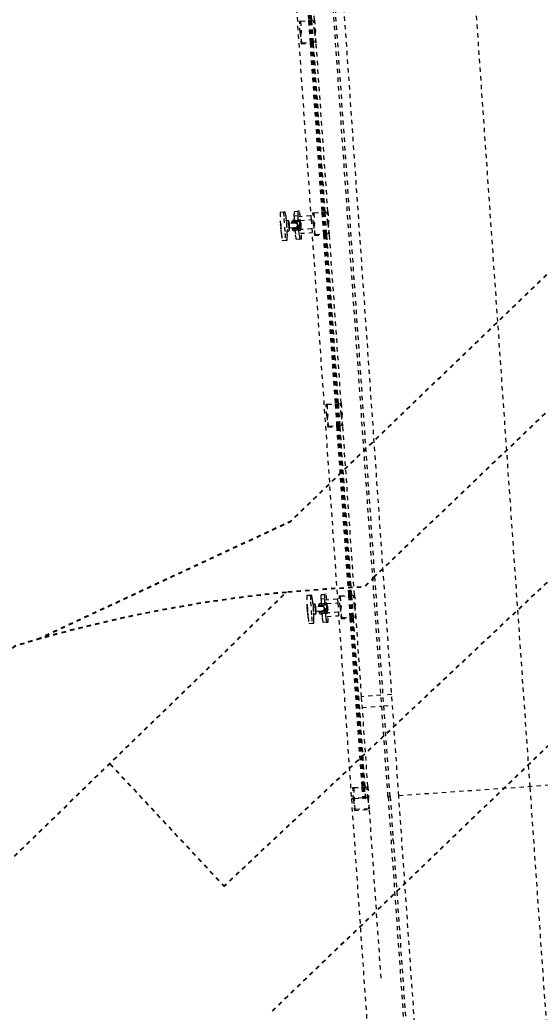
# Model space of a CAD drawing. Header units: millimetres. Extents: x 50357 to 985146, y 723188 to 1803594.
# Drawn here: x 829713.63 to 829725.69, y 818152.37 to 818175.36 of the extents above; entities that cross this region are included whole.
import ezdxf
from ezdxf.xclip import XClip

# ---------------------------------------------------------------- set-up
doc = ezdxf.new("R2010")
doc.units = ezdxf.units.MM
doc.header["$LTSCALE"] = 3
doc.header["$MEASUREMENT"] = 0
for name, pattern in [('DASHED2', [0.375, 0.25, -0.125]), ('Member Hidden', [4.5, 2.5, -2]), ('x-baseplan$0$DGN Style 2', [1.94727e-06, 0, -1.94727e-06])]:
    doc.linetypes.add(name, pattern=pattern)
for name, color, linetype in [('-Section line', 7, 'Continuous'), ('00_Xref', 7, 'Continuous'), ('UAJ-00XREF', 7, 'Continuous')]:
    doc.layers.add(name, color=color, linetype=linetype)
doc.layers.add('A-DETL-MBND', color=5, linetype='Continuous', lineweight=13)
for name, color, linetype, lineweight, true_color in [('A-FLOR', 7, 'Continuous', 5, 0x6e6e6e), ('A-FLOR-HRAL', 7, 'Continuous', 13, 0x6e6e6e), ('A-GENM', 7, 'Continuous', 13, 0x6e6e6e), ('A-MASS', 7, 'Continuous', 13, 0x6e6e6e), ('ADS280__', 7, 'Continuous', 13, 0x6e6e6e), ('ADS280_B', 7, 'Member Hidden', 13, 0x6e6e6e), ('ADS280_BSteel', 7, 'Continuous', 13, 0x6e6e6e)]:
    doc.layers.add(name, color=color, linetype=linetype, lineweight=lineweight, true_color=true_color)
doc.layers.add('x-baseplan$0$AR-ROAD_AR_BS_MI_', color=7, linetype='Continuous', true_color=0x6d6d6d)
doc.styles.add('Style-Arial', font='arial.ttf', dxfattribs={"width": 0.8, "height": 5})

# ---------------------------------------------------------------- blocks, each defined once
blk = doc.blocks.new('x-baseplan')
at = {"layer": 'x-baseplan$0$AR-ROAD_AR_BS_MI_', "linetype": 'x-baseplan$0$DGN Style 2'}
for p, q in [((834346.645, 818162.441), (834356.421, 818171.788)), ((834340.533, 818158.122), (834343.18, 818155.282))]:
    blk.add_line(p, q, dxfattribs=at)
at = {"layer": 'x-baseplan$0$AR-ROAD_AR_BS_MI_', "linetype": 'x-baseplan$0$DGN Style 2', "flags": 128}
for points in [[(834344.3, 818152.397), (834390.259, 818196.619), (834386.818, 818200.143), (834391.109, 818203.966), (834392.83, 818202.077), (834393.295, 818201.794), (834393.576, 818201.688), (834393.868, 818201.62), (834394.166, 818201.591), (834394.466, 818201.601), (834394.761, 818201.651), (834395.048, 818201.739), (834395.32, 818201.864), (834395.574, 818202.023), (834395.804, 818202.215), (834396.008, 818202.435), (834399.614, 818205.947), (834399.783, 818206.439), (834399.785, 818206.739), (834399.717, 818207.03), (834399.583, 818207.298), (834399.391, 818207.527), (834399.15, 818207.705), (834398.874, 818207.822), (834398.579, 818207.871), (834398.281, 818207.851), (834397.995, 818207.761), (834397.517, 818207.745), (834397.217, 818207.732), (834396.917, 818207.718), (834396.618, 818207.701), (834396.318, 818207.682), (834396.019, 818207.661), (834395.72, 818207.638), (834395.421, 818207.612), (834395.122, 818207.585), (834394.824, 818207.556), (834394.525, 818207.524), (834394.227, 818207.49), (834393.929, 818207.455), (834393.632, 818207.417), (834393.334, 818207.377), (834393.037, 818207.335), (834392.721, 818207.219), (834392.44, 818207.115), (834392.159, 818207.009), (834391.878, 818206.903), (834391.598, 818206.796), (834391.318, 818206.687), (834391.039, 818206.578), (834390.76, 818206.468), (834390.481, 818206.357), (834390.203, 818206.245), (834389.925, 818206.132), (834389.647, 818206.018), (834389.37, 818205.904), (834389.093, 818205.788), (834388.82, 818205.664), (834388.55, 818205.533), (834388.284, 818205.395), (834388.022, 818205.249), (834387.763, 818205.097), (834387.509, 818204.938), (834387.259, 818204.772), (834387.014, 818204.599), (834386.773, 818204.42), (834386.538, 818204.234), (834386.307, 818204.042), (834386.082, 818203.844), (834385.862, 818203.64), (834385.647, 818203.431), (834385.438, 818203.215), (834385.235, 818202.994), (834385.038, 818202.768), (834381.177, 818198.847), (834344.706, 818163.727), (834338.874, 818161.007)], [(834358.238, 818169.723), (834356.523, 818167.837), (834343.167, 818155.274)], [(834346.657, 818162.448), (834346.429, 818162.216), (834345.51, 818162.166), (834344.95, 818162.123), (834344.623, 818162.092)], [(834344.623, 818162.092), (834344.39, 818162.07), (834343.831, 818162.007), (834343.273, 818161.935), (834342.717, 818161.852), (834342.162, 818161.76), (834341.609, 818161.659), (834341.057, 818161.547), (834340.508, 818161.427), (834339.961, 818161.296), (834339.416, 818161.156), (834338.874, 818161.007), (834338.335, 818160.848), (834333.704, 818157.177), (834236.421, 818060.844)], [(834307.466, 818126.034), (834344.611, 818162.085)]]:
    blk.add_lwpolyline(points, dxfattribs=at)
blk = doc.blocks.new('Railing - End-Caps_0070CER10-01A-V10-BRIDGE DECK LEVEL')
at = {"layer": 'A-FLOR-HRAL'}
for p, q in [((-39, 0), (-37, 0)), ((-37, 0), (-7, 0)), ((11, 0), (37, 0)), ((37, 0), (40, 0)), ((-37, -2), (-39, -2)), ((-19, -2), (-37, -2)), ((37, -2), (19, -2)), ((40, -2), (37, -2))]:
    blk.add_line(p, q, dxfattribs=at)
blk = doc.blocks.new('A')
at = {"layer": 'A-DETL-MBND', "color": 8, "linetype": 'DASHED2', "ltscale": 5}
blk.add_line((834546585, 818170343), (834546588, 818170293), dxfattribs=at)
at = {"layer": 'A-FLOR', "color": 8, "linetype": 'DASHED2', "ltscale": 5}
for p, q in [((834549771, 818171542), (834547177, 818208652)), ((834551230, 818150677), (834549771, 818171542))]:
    blk.add_line(p, q, dxfattribs=at)
at = {"layer": 'A-FLOR-HRAL', "color": 8, "linetype": 'DASHED2', "ltscale": 5}
for p, q in [((834546479, 818171312), (834543885, 818208422)), ((834546529, 818171316), (834543935, 818208425)), ((834544356, 818193203), (834544630, 818189292)), ((834544375, 818193204), (834544649, 818189293)), ((834544378, 818193204), (834544651, 818189294)), ((834544385, 818193205), (834544659, 818189294)), ((834544387, 818193205), (834544660, 818189294)), ((834544388, 818193205), (834544661, 818189294)), ((834544394, 818193205), (834544667, 818189295)), ((834544395, 818193205), (834544668, 818189295)), ((834544396, 818193205), (834544669, 818189295)), ((834544397, 818193205), (834544670, 818189295)), ((834544403, 818193206), (834544677, 818189295)), ((834544404, 818193206), (834544678, 818189295)), ((834544406, 818193206), (834544679, 818189296)), ((834544413, 818193207), (834544687, 818189296)), ((834544416, 818193207), (834544689, 818189296)), ((834544708, 818189298), (834544435, 818193208)), ((834544669, 818189280), (834544704, 818188781)), ((834544670, 818189280), (834544705, 818188781)), ((834544671, 818189280), (834544706, 818188781)), ((834544678, 818189280), (834544712, 818188782)), ((834544679, 818189280), (834544713, 818188782)), ((834544680, 818189281), (834544715, 818188782)), ((834544688, 818189281), (834544723, 818188782)), ((834544690, 818189281), (834544725, 818188782)), ((834544744, 818188784), (834544709, 818189283)), ((834544631, 818189277), (834544665, 818188778)), ((834544650, 818189278), (834544684, 818188780)), ((834544652, 818189279), (834544687, 818188780)), ((834544660, 818189279), (834544695, 818188780)), ((834544661, 818189279), (834544696, 818188780)), ((834544662, 818189279), (834544697, 818188781)), ((834544668, 818189280), (834544703, 818188781)), ((834544666, 818188763), (834544940, 818184853)), ((834544686, 818188765), (834544959, 818184854)), ((834544688, 818188765), (834544961, 818184854)), ((834544696, 818188765), (834544969, 818184855)), ((834544697, 818188766), (834544970, 818184855)), ((834544698, 818188766), (834544971, 818184855)), ((834544704, 818188766), (834544978, 818184856)), ((834544705, 818188766), (834544979, 818184856)), ((834544706, 818188766), (834544980, 818184856)), ((834544707, 818188766), (834544981, 818184856)), ((834544714, 818188767), (834544987, 818184856)), ((834544715, 818188767), (834544988, 818184856)), ((834544716, 818188767), (834544989, 818184856)), ((834544724, 818188767), (834544997, 818184857)), ((834544726, 818188768), (834544999, 818184857)), ((834545018, 818184858), (834544745, 818188769)), ((834544941, 818184838), (834544976, 818184339)), ((834544960, 818184839), (834544995, 818184341)), ((834544962, 818184839), (834544997, 818184341)), ((834544970, 818184840), (834545005, 818184341)), ((834544971, 818184840), (834545006, 818184341)), ((834544972, 818184840), (834545007, 818184341)), ((834544979, 818184841), (834545014, 818184342)), ((834544980, 818184841), (834545015, 818184342)), ((834544981, 818184841), (834545016, 818184342)), ((834544982, 818184841), (834545017, 818184342)), ((834544988, 818184841), (834545023, 818184342)), ((834544989, 818184841), (834545024, 818184343)), ((834544990, 818184841), (834545025, 818184343)), ((834544998, 818184842), (834545033, 818184343)), ((834545000, 818184842), (834545035, 818184343)), ((834545054, 818184345), (834545019, 818184843)), ((834544977, 818184324), (834545250, 818180414)), ((834544996, 818184326), (834545269, 818180415)), ((834544998, 818184326), (834545272, 818180415)), ((834545006, 818184326), (834545279, 818180416)), ((834545007, 818184326), (834545281, 818180416)), ((834545008, 818184326), (834545282, 818180416)), ((834545015, 818184327), (834545288, 818180416)), ((834545016, 818184327), (834545289, 818180416)), ((834545017, 818184327), (834545290, 818180417)), ((834545018, 818184327), (834545291, 818180417)), ((834545024, 818184327), (834545297, 818180417)), ((834545025, 818184328), (834545298, 818180417)), ((834545026, 818184328), (834545300, 818180417)), ((834545034, 818184328), (834545307, 818180418)), ((834545036, 818184328), (834545310, 818180418)), ((834545329, 818180419), (834545055, 818184330)), ((834545251, 818180399), (834545286, 818179900)), ((834545270, 818180400), (834545305, 818179901)), ((834545273, 818180400), (834545307, 818179902)), ((834545280, 818180401), (834545315, 818179902)), ((834545282, 818180401), (834545317, 818179902)), ((834545283, 818180401), (834545318, 818179902)), ((834545289, 818180401), (834545324, 818179903)), ((834545290, 818180401), (834545325, 818179903)), ((834545291, 818180402), (834545326, 818179903)), ((834545292, 818180402), (834545327, 818179903)), ((834545298, 818180402), (834545333, 818179903)), ((834545299, 818180402), (834545334, 818179903)), ((834545301, 818180402), (834545336, 818179903)), ((834545308, 818180403), (834545343, 818179904)), ((834545311, 818180403), (834545346, 818179904)), ((834545365, 818179905), (834545330, 818180404)), ((834545287, 818179885), (834545560, 818175975)), ((834545306, 818179886), (834545580, 818175976)), ((834545309, 818179887), (834545582, 818175976)), ((834545316, 818179887), (834545590, 818175977)), ((834545318, 818179887), (834545591, 818175977)), ((834545319, 818179887), (834545592, 818175977)), ((834545325, 818179888), (834545598, 818175977)), ((834545326, 818179888), (834545599, 818175977)), ((834545327, 818179888), (834545600, 818175977)), ((834545328, 818179888), (834545601, 818175977)), ((834545334, 818179888), (834545608, 818175978)), ((834545335, 818179888), (834545608, 818175978)), ((834545337, 818179888), (834545610, 818175978)), ((834545344, 818179889), (834545618, 818175979)), ((834545347, 818179889), (834545620, 818175979)), ((834545639, 818175980), (834545366, 818179891)), ((834545562, 818175960), (834545596, 818175461)), ((834545581, 818175961), (834545615, 818175462)), ((834545583, 818175961), (834545618, 818175462)), ((834545591, 818175962), (834545625, 818175463)), ((834545592, 818175962), (834545627, 818175463)), ((834545593, 818175962), (834545628, 818175463)), ((834545599, 818175962), (834545634, 818175463)), ((834545600, 818175962), (834545635, 818175464)), ((834545601, 818175962), (834545636, 818175464)), ((834545602, 818175962), (834545637, 818175464)), ((834545609, 818175963), (834545643, 818175464)), ((834545610, 818175963), (834545644, 818175464)), ((834545611, 818175963), (834545646, 818175464)), ((834545619, 818175964), (834545654, 818175465)), ((834545621, 818175964), (834545656, 818175465)), ((834545675, 818175466), (834545640, 818175965)), ((834545597, 818175446), (834545871, 818171535)), ((834545616, 818175447), (834545890, 818171537)), ((834545619, 818175447), (834545892, 818171537)), ((834545627, 818175448), (834545900, 818171537)), ((834545628, 818175448), (834545901, 818171538)), ((834545629, 818175448), (834545902, 818171538)), ((834545635, 818175449), (834545909, 818171538)), ((834545636, 818175449), (834545910, 818171538)), ((834545637, 818175449), (834545911, 818171538)), ((834545638, 818175449), (834545912, 818171538)), ((834545644, 818175449), (834545918, 818171539)), ((834545645, 818175449), (834545919, 818171539)), ((834545647, 818175449), (834545920, 818171539)), ((834545655, 818175450), (834545928, 818171539)), ((834545657, 818175450), (834545930, 818171540)), ((834545949, 818171541), (834545676, 818175451)), ((834545872, 818171520), (834545889, 818171271)), ((834545891, 818171522), (834545908, 818171272)), ((834545893, 818171522), (834545911, 818171273)), ((834545901, 818171522), (834545918, 818171273)), ((834545902, 818171523), (834545920, 818171273)), ((834545903, 818171523), (834545921, 818171273)), ((834545910, 818171523), (834545927, 818171274)), ((834545911, 818171523), (834545928, 818171274)), ((834545912, 818171523), (834545929, 818171274)), ((834545913, 818171523), (834545930, 818171274)), ((834545919, 818171524), (834545936, 818171274)), ((834545920, 818171524), (834545937, 818171274)), ((834545921, 818171524), (834545939, 818171275)), ((834545929, 818171524), (834545946, 818171275)), ((834545931, 818171525), (834545949, 818171275)), ((834545968, 818171277), (834545950, 818171526)), ((834545910, 818171273), (834545892, 818171271)), ((834545918, 818171273), (834545911, 818171273)), ((834545921, 818171273), (834545920, 818171273)), ((834545927, 818171274), (834545921, 818171273)), ((834545928, 818171274), (834545927, 818171274)), ((834545929, 818171274), (834545928, 818171274)), ((834545930, 818171274), (834545929, 818171274)), ((834545936, 818171274), (834545930, 818171274)), ((834545937, 818171274), (834545936, 818171274)), ((834545946, 818171275), (834545939, 818171275)), ((834545965, 818171276), (834545947, 818171275)), ((834546479, 818171312), (834546529, 818171316)), ((834546529, 818171316), (834546479, 818171312)), ((834546480, 818171305), (834548556, 818141610)), ((834546530, 818171309), (834548602, 818141663))]:
    blk.add_line(p, q, dxfattribs=at)
at = {"layer": 'A-FLOR-HRAL', "color": 8, "linetype": 'DASHED2', "ltscale": 5, "flags": 128}
for points in [[(834545892, 818171271), (834545891, 818171271), (834545890, 818171271), (834545890, 818171271), (834545890, 818171271), (834545889, 818171271), (834545889, 818171271)], [(834545911, 818171273), (834545910, 818171273), (834545910, 818171272), (834545909, 818171272), (834545909, 818171272), (834545908, 818171272), (834545908, 818171272)], [(834545920, 818171273), (834545920, 818171273), (834545920, 818171273), (834545919, 818171273), (834545919, 818171273), (834545919, 818171273), (834545919, 818171273), (834545918, 818171273)], [(834545949, 818171275), (834545949, 818171275), (834545948, 818171275), (834545948, 818171275), (834545948, 818171275), (834545947, 818171275), (834545946, 818171275)], [(834545968, 818171277), (834545968, 818171277), (834545968, 818171277), (834545967, 818171277), (834545967, 818171276), (834545966, 818171276), (834545965, 818171276)]]:
    blk.add_lwpolyline(points, dxfattribs=at)
at = {"layer": 'A-GENM', "color": 8, "linetype": 'DASHED2', "ltscale": 5}
for p, q in [((834544057, 818184851), (834543977, 818184846)), ((834544007, 818184347), (834543982, 818184696)), ((834544092, 818184854), (834544057, 818184851)), ((834544062, 818184701), (834544086, 818184352)), ((834544111, 818184749), (834544092, 818184854)), ((834544302, 818184761), (834544306, 818184869)), ((834544382, 818184767), (834544302, 818184761)), ((834544306, 818184869), (834544386, 818184874)), ((834544386, 818184874), (834544382, 818184767)), ((834544424, 818184877), (834544386, 818184874)), ((834543989, 818184576), (834543986, 818184570)), ((834543993, 818184472), (834543997, 818184466)), ((834544125, 818184575), (834544120, 818184575)), ((834544166, 818184651), (834544123, 818184648)), ((834544127, 818184485), (834544131, 818184486)), ((834544181, 818184628), (834544167, 818184650)), ((834544176, 818184589), (834544171, 818184589)), ((834544181, 818184583), (834544177, 818184589)), ((834544179, 818184479), (834544184, 818184479)), ((834544184, 818184479), (834544187, 818184486)), ((834544250, 818184633), (834544261, 818184657)), ((834544304, 818184661), (834544261, 818184658)), ((834544261, 818184657), (834544304, 818184660)), ((834544300, 818184650), (834544304, 818184660)), ((834544332, 818184605), (834544328, 818184605)), ((834544336, 818184485), (834544340, 818184485)), ((834544394, 818184666), (834544389, 818184657)), ((834544437, 818184670), (834544394, 818184667)), ((834544394, 818184666), (834544436, 818184669)), ((834544436, 818184669), (834544426, 818184645)), ((834544439, 818184459), (834544453, 818184436)), ((834544447, 818184608), (834544442, 818184608)), ((834544450, 818184587), (834544445, 818184660)), ((834544451, 818184602), (834544447, 818184608)), ((834544451, 818184577), (834544450, 818184584)), ((834544450, 818184498), (834544455, 818184498)), ((834544454, 818184525), (834544453, 818184536)), ((834544455, 818184517), (834544454, 818184523)), ((834544460, 818184446), (834544455, 818184513)), ((834544455, 818184498), (834544458, 818184505)), ((834544138, 818184205), (834544142, 818184313)), ((834544140, 818184413), (834544183, 818184416)), ((834544183, 818184417), (834544194, 818184442)), ((834544277, 818184424), (834544263, 818184446)), ((834544277, 818184424), (834544320, 818184427)), ((834544278, 818184423), (834544321, 818184426)), ((834544320, 818184427), (834544315, 818184436)), ((834544352, 818184220), (834544333, 818184325)), ((834544431, 818184226), (834544352, 818184220)), ((834544404, 818184442), (834544410, 818184433)), ((834544410, 818184433), (834544453, 818184436)), ((834544410, 818184432), (834544453, 818184435)), ((834544413, 818184330), (834544431, 818184226)), ((834544431, 818184226), (834544470, 818184229)), ((834544022, 818184197), (834544102, 818184203)), ((834544102, 818184203), (834544138, 818184205)), ((834544679, 818175973), (834544599, 818175968)), ((834544711, 818175975), (834544679, 818175973)), ((834544729, 818175871), (834544711, 818175975)), ((834544927, 818175883), (834544930, 818175991)), ((834544930, 818175991), (834545010, 818175996)), ((834545010, 818175996), (834545007, 818175889)), ((834545044, 818175999), (834545010, 818175996)), ((834544629, 818175468), (834544605, 818175818)), ((834544684, 818175823), (834544709, 818175474)), ((834544784, 818175773), (834544741, 818175770)), ((834544797, 818175749), (834544784, 818175772)), ((834544876, 818175755), (834544886, 818175779)), ((834544929, 818175783), (834544886, 818175780)), ((834544886, 818175779), (834544928, 818175782)), ((834544925, 818175772), (834544928, 818175782)), ((834545007, 818175889), (834544927, 818175883)), ((834544959, 818175727), (834544955, 818175727)), ((834545018, 818175788), (834545014, 818175779)), ((834545018, 818175788), (834545061, 818175791)), ((834545062, 818175792), (834545019, 818175789)), ((834545061, 818175791), (834545052, 818175767)), ((834545065, 818175773), (834545064, 818175782)), ((834545072, 818175730), (834545067, 818175730)), ((834545068, 818175726), (834545068, 818175734)), ((834545076, 818175724), (834545072, 818175730)), ((834544607, 818175697), (834544604, 818175691)), ((834544610, 818175594), (834544614, 818175588)), ((834544614, 818175588), (834544617, 818175588)), ((834544742, 818175697), (834544738, 818175697)), ((834544744, 818175607), (834544749, 818175607)), ((834544757, 818175534), (834544800, 818175537)), ((834544794, 818175710), (834544789, 818175710)), ((834544798, 818175705), (834544794, 818175710)), ((834544797, 818175600), (834544802, 818175601)), ((834544801, 818175539), (834544810, 818175563)), ((834544802, 818175601), (834544805, 818175607)), ((834544902, 818175546), (834544889, 818175568)), ((834544902, 818175546), (834544945, 818175549)), ((834544902, 818175545), (834544945, 818175548)), ((834544940, 818175558), (834544960, 818175560)), ((834544945, 818175549), (834544940, 818175558)), ((834544963, 818175607), (834544967, 818175607)), ((834545029, 818175564), (834545035, 818175555)), ((834545035, 818175555), (834545077, 818175558)), ((834545035, 818175554), (834545078, 818175557)), ((834545065, 818175581), (834545077, 818175558)), ((834545074, 818175620), (834545079, 818175620)), ((834545076, 818175616), (834545075, 818175623)), ((834545079, 818175568), (834545079, 818175576)), ((834545080, 818175620), (834545083, 818175627)), ((834544644, 818175319), (834544724, 818175325)), ((834544724, 818175325), (834544756, 818175327)), ((834544756, 818175327), (834544759, 818175435)), ((834544975, 818175342), (834544958, 818175447)), ((834545055, 818175348), (834544975, 818175342)), ((834545037, 818175452), (834545055, 818175348)), ((834545055, 818175348), (834545090, 818175350))]:
    blk.add_line(p, q, dxfattribs=at)
at = {"layer": 'A-GENM', "color": 8, "linetype": 'DASHED2', "ltscale": 5, "flags": 128}
for points in [[(834544389, 818184657), (834544368, 818184655), (834544344, 818184653), (834544321, 818184651), (834544300, 818184650)], [(834544315, 818184436), (834544336, 818184438), (834544359, 818184440), (834544382, 818184441), (834544404, 818184442)], [(834545014, 818175779), (834544993, 818175776), (834544970, 818175775), (834544947, 818175773), (834544925, 818175772)], [(834544961, 818175560), (834544984, 818175562), (834545008, 818175563), (834545029, 818175564)]]:
    blk.add_lwpolyline(points, dxfattribs=at)
at = {"layer": 'A-GENM', "color": 8, "linetype": 'DASHED2', "ltscale": 5}
for centre, major_axis, ratio, start_param, end_param in [((834543988, 818184696), (-10, 150), 0.034951, 0, 1.570796), ((834544067, 818184702), (-10, 150), 0.034951, 0, 1.570796), ((834544124, 818184530), (-16, 230), 0.034951, 5.237096, 5.968692), ((834544320, 818184544), (-16, 230), 0.034951, 0.336403, 1.084883), ((834544400, 818184550), (-16, 230), 0.034951, 0.336403, 1.083893), ((834544435, 818184727), (-10, 150), 0.034951, 4.830399, 6.283185), ((834543990, 818184521), (-3.4, 48.8), 0.034951, 5.047689, 7.853982), ((834543990, 818184521), (-3.4, 48.8), 0.034951, 1.570796, 4.216634), ((834543993, 818184521), (-3.8, 54.9), 0.034951, 5.609987, 7.853982), ((834543993, 818184521), (-3.8, 54.9), 0.034951, 1.570796, 3.814791), ((834544132, 818184531), (-8, 118), 0.034951, 0, 3.278355), ((834544127, 818184530), (-3.2, 45.6), 0.034951, 0, 0.261799), ((834544127, 818184530), (-3.2, 45.6), 0.034951, 0.303296, 0.523599), ((834544127, 818184530), (-3.2, 45.6), 0.034951, 0.546987, 0.785398), ((834544127, 818184530), (-3.2, 45.6), 0.034951, 0.800051, 1.047198), ((834544127, 818184530), (-3.2, 45.6), 0.034951, 1.056095, 1.308997), ((834544127, 818184530), (-3.2, 45.6), 0.034951, 1.313289, 1.570796), ((834544127, 818184530), (-3.2, 45.6), 0.034951, 1.570796, 1.828304), ((834544127, 818184530), (-3.2, 45.6), 0.034951, 1.832596, 2.085498), ((834544127, 818184530), (-3.2, 45.6), 0.034951, 2.094395, 2.341541), ((834544127, 818184530), (-3.2, 45.6), 0.034951, 2.356194, 2.594606), ((834544127, 818184530), (-3.2, 45.6), 0.034951, 2.617994, 2.859768), ((834544127, 818184530), (-3.2, 45.6), 0.034951, 2.879793, 3.141593), ((834544174, 818184534), (-8, 118), 0.034951, 6.146423, 9.56154), ((834544107, 818184529), (-5.9, 84.8), 0.999389, 5.319936, 5.381237), ((834544175, 818184534), (-3.8, 54.9), 0.034951, 5.609987, 7.853982), ((834544174, 818184534), (-3.2, 45.6), 0.034951, 6.021386, 7.816197), ((834544175, 818184534), (-3.8, 54.9), 0.034951, 1.570796, 3.814791), ((834544174, 818184534), (-3.2, 45.6), 0.034951, 1.570796, 3.403392), ((834544180, 818184534), (-3.8, 54.9), 0.034951, 5.365764, 7.853982), ((834544107, 818184529), (-5.9, 84.8), 0.999389, 4.043556, 4.104856), ((834544180, 818184534), (-3.8, 54.9), 0.034951, 1.570796, 3.890964), ((834544184, 818184534), (-3.4, 48.8), 0.034951, 4.712389, 7.853982), ((834544180, 818184534), (-3.8, 54.9), 0.034951, 5.161188, 5.314383), ((834544184, 818184534), (-3.4, 48.8), 0.034951, 1.570796, 4.712389), ((834544180, 818184534), (-3.8, 54.9), 0.034951, 4.148492, 4.444839), ((834544180, 818184534), (-3.8, 54.9), 0.034951, 3.958398, 4.110395), ((834544270, 818184540), (-8, 118), 0.034951, 6.176011, 6.419948), ((834544338, 818184545), (-5.9, 84.8), 0.999389, 0.359433, 0.938517), ((834544338, 818184545), (-5.9, 84.8), 0.999389, 2.196137, 2.782159), ((834544336, 818184545), (-4.4, 63.2), 0.999389, 0, 0.649704), ((834544332, 818184545), (-4.2, 59.9), 0.999389, 0, 0.509055), ((834544336, 818184545), (-4.4, 63.2), 0.999389, 2.485102, 3.141593), ((834544313, 818184543), (-8, 118), 0.034951, 6.176011, 6.419948), ((834544332, 818184545), (-4.2, 59.9), 0.999389, 2.577024, 3.141593), ((834544332, 818184545), (-4.2, 59.9), 0.999389, 4.494209, 6.283185), ((834544336, 818184545), (-4.4, 63.2), 0.999389, 3.141593, 6.283185), ((834544336, 818184545), (-4.2, 59.9), 0.999389, 3.141593, 6.283185), ((834544332, 818184545), (-4.2, 59.9), 0.999389, 3.141593, 4.48799), ((834544338, 818184545), (-5.9, 84.8), 0.999389, 3.501026, 5.923752), ((834544329, 818184545), (-3.5, 49.9), 0.999389, 4.039191, 4.092519), ((834544329, 818184545), (-3.5, 49.9), 0.999389, 4.467084, 4.48799), ((834544402, 818184550), (-8, 118), 0.034951, 6.176011, 6.419948), ((834544445, 818184553), (-8, 118), 0.034951, 5.088253, 6.419948), ((834544445, 818184553), (-3.2, 45.6), 0.034951, 6.021386, 7.853982), ((834544446, 818184553), (-3.8, 54.9), 0.034951, 5.609987, 7.853982), ((834544446, 818184553), (-3.8, 54.9), 0.034951, 1.570796, 3.814791), ((834544445, 818184553), (-3.2, 45.6), 0.034951, 1.570796, 3.403392), ((834544451, 818184553), (-3.8, 54.9), 0.034951, 5.365764, 7.853982), ((834544451, 818184553), (-3.8, 54.9), 0.034951, 1.570796, 3.890964), ((834544451, 818184553), (-3.8, 54.9), 0.034951, 5.161188, 5.314383), ((834544445, 818184553), (-8, 118), 0.034951, 4.578471, 4.61024), ((834544455, 818184553), (-3.4, 48.8), 0.034951, 4.712389, 7.853982), ((834544445, 818184553), (-8, 118), 0.034951, 3.00483, 4.336525), ((834544455, 818184553), (-3.4, 48.8), 0.034951, 1.570796, 4.712389), ((834544451, 818184553), (-3.8, 54.9), 0.034951, 4.148492, 4.444839), ((834544451, 818184553), (-3.8, 54.9), 0.034951, 3.958398, 4.110395), ((834544012, 818184347), (-10, 150), 0.034951, 1.570796, 3.141593), ((834544092, 818184353), (-10, 150), 0.034951, 1.570796, 3.141593), ((834544124, 818184530), (-16, 230), 0.034951, 3.477995, 4.188132), ((834544270, 818184540), (-8, 118), 0.034951, 3.00483, 3.248767), ((834544313, 818184543), (-8, 118), 0.034951, 3.00483, 3.248767), ((834544320, 818184544), (-16, 230), 0.034951, 2.057157, 2.827099), ((834544400, 818184550), (-16, 230), 0.034951, 2.058159, 2.827099), ((834544402, 818184550), (-8, 118), 0.034951, 3.00483, 3.248767), ((834544459, 818184378), (-10, 150), 0.034951, 3.141593, 4.579469), ((834544609, 818175818), (-10, 150), 0.031758, 0, 1.570796), ((834544689, 818175823), (-10, 150), 0.031758, 0, 1.570796), ((834545055, 818175849), (-10, 150), 0.031758, 4.830399, 6.283185), ((834544616, 818175643), (-8, 118), 0.031758, 0, 3.278355), ((834544742, 818175652), (-16, 230), 0.031758, 5.222504, 5.968692), ((834544749, 818175652), (-8, 118), 0.031758, 0, 3.278355), ((834544792, 818175655), (-8, 118), 0.031758, 6.146423, 9.56154), ((834544894, 818175662), (-8, 118), 0.031758, 6.176011, 6.419948), ((834544964, 818175667), (-5.9, 84.8), 0.999496, 0.359433, 0.938517), ((834544963, 818175667), (-4.4, 63.2), 0.999496, 0, 0.649704), ((834544959, 818175667), (-4.2, 59.9), 0.999496, 0, 0.558194), ((834544945, 818175666), (-16, 230), 0.031758, 0.336403, 1.084871), ((834544937, 818175665), (-8, 118), 0.031758, 5.984711, 6.419948), ((834544959, 818175667), (-4.2, 59.9), 0.999496, 3.141593, 6.283185), ((834544963, 818175667), (-4.4, 63.2), 0.999496, 3.141593, 6.283185), ((834544963, 818175667), (-4.2, 59.9), 0.999496, 3.141593, 6.283185), ((834544964, 818175667), (-5.9, 84.8), 0.999496, 3.501026, 5.923752), ((834545024, 818175671), (-16, 230), 0.031758, 0.336403, 1.083905), ((834545027, 818175672), (-8, 118), 0.031758, 6.176011, 6.419948), ((834545070, 818175675), (-8, 118), 0.031758, 5.088253, 6.419948), ((834545071, 818175675), (-3.8, 54.9), 0.031758, 5.609987, 7.853982), ((834545070, 818175675), (-3.2, 45.6), 0.031758, 6.021386, 7.853982), ((834545076, 818175675), (-3.8, 54.9), 0.031758, 5.3912, 7.853982), ((834545079, 818175675), (-3.4, 48.8), 0.031758, 4.712389, 7.853982), ((834544607, 818175642), (-3.4, 48.8), 0.031758, 5.068635, 7.853982), ((834544607, 818175642), (-3.4, 48.8), 0.031758, 1.570796, 4.236907), ((834544611, 818175643), (-3.8, 54.9), 0.031758, 5.609987, 7.853982), ((834544611, 818175643), (-3.8, 54.9), 0.031758, 1.570796, 3.814791), ((834544744, 818175652), (-3.2, 45.6), 0.031758, 0, 0.261799), ((834544744, 818175652), (-3.2, 45.6), 0.031758, 0.303296, 0.523599), ((834544744, 818175652), (-3.2, 45.6), 0.031758, 0.546987, 0.785398), ((834544744, 818175652), (-3.2, 45.6), 0.031758, 0.800051, 1.047198), ((834544744, 818175652), (-3.2, 45.6), 0.031758, 1.056095, 1.308997), ((834544744, 818175652), (-3.2, 45.6), 0.031758, 1.313289, 1.570796), ((834544744, 818175652), (-3.2, 45.6), 0.031758, 1.570796, 1.828304), ((834544744, 818175652), (-3.2, 45.6), 0.031758, 1.832596, 2.085498), ((834544744, 818175652), (-3.2, 45.6), 0.031758, 2.094395, 2.341541), ((834544744, 818175652), (-3.2, 45.6), 0.031758, 2.356194, 2.594606), ((834544744, 818175652), (-3.2, 45.6), 0.031758, 2.617994, 2.859761), ((834544744, 818175652), (-3.2, 45.6), 0.031758, 2.879793, 3.141593), ((834544742, 818175652), (-16, 230), 0.031758, 3.477995, 4.202651), ((834544793, 818175655), (-3.8, 54.9), 0.031758, 5.609987, 7.853982), ((834544722, 818175650), (-5.9, 84.8), 0.999496, 5.279988, 5.334941), ((834544792, 818175655), (-3.2, 45.6), 0.031758, 6.021386, 7.853982), ((834544792, 818175655), (-3.2, 45.6), 0.031758, 1.570796, 3.403392), ((834544793, 818175655), (-3.8, 54.9), 0.031758, 1.570796, 3.814791), ((834544798, 818175656), (-3.8, 54.9), 0.031758, 5.3912, 7.853982), ((834544722, 818175650), (-5.9, 84.8), 0.999496, 4.089851, 4.144803), ((834544798, 818175656), (-3.8, 54.9), 0.031758, 1.570796, 3.883998), ((834544801, 818175656), (-3.4, 48.8), 0.031758, 4.712389, 7.853982), ((834544798, 818175656), (-3.8, 54.9), 0.031758, 5.161188, 5.320797), ((834544801, 818175656), (-3.4, 48.8), 0.031758, 1.570796, 4.712389), ((834544798, 818175656), (-3.8, 54.9), 0.031758, 4.157626, 4.421152), ((834544798, 818175656), (-3.8, 54.9), 0.031758, 3.964896, 4.103981), ((834544964, 818175667), (-5.9, 84.8), 0.999496, 2.196454, 2.782159), ((834544894, 818175662), (-8, 118), 0.031758, 3.00483, 3.248767), ((834544963, 818175667), (-4.4, 63.2), 0.999496, 2.485356, 3.141593), ((834544959, 818175667), (-4.2, 59.9), 0.999496, 2.577329, 3.141593), ((834544937, 818175665), (-8, 118), 0.031758, 3.00483, 3.442576), ((834544945, 818175666), (-16, 230), 0.031758, 2.057168, 2.827099), ((834544956, 818175667), (-3.5, 49.9), 0.999496, 4.884202, 4.936788), ((834545024, 818175671), (-16, 230), 0.031758, 2.058146, 2.827099), ((834545027, 818175672), (-8, 118), 0.031758, 3.00483, 3.248767), ((834545070, 818175675), (-3.2, 45.6), 0.031758, 1.570796, 3.403392), ((834545071, 818175675), (-3.8, 54.9), 0.031758, 1.570796, 3.814791), ((834545076, 818175675), (-3.8, 54.9), 0.031758, 1.570796, 3.883998), ((834545076, 818175675), (-3.8, 54.9), 0.031758, 5.161188, 5.320797), ((834545070, 818175675), (-8, 118), 0.031758, 3.00483, 4.336525), ((834545079, 818175675), (-3.4, 48.8), 0.031758, 1.570796, 4.712389), ((834545076, 818175675), (-3.8, 54.9), 0.031758, 4.157626, 4.421152), ((834545076, 818175675), (-3.8, 54.9), 0.031758, 3.964896, 4.103981), ((834544634, 818175469), (-10, 150), 0.031758, 1.570796, 3.141593), ((834544713, 818175474), (-10, 150), 0.031758, 1.570796, 3.141593), ((834545079, 818175500), (-10, 150), 0.031758, 3.141593, 4.594379)]:
    blk.add_ellipse(centre, major_axis=major_axis, ratio=ratio, start_param=start_param, end_param=end_param, dxfattribs=at)
for points, knots in [([(834544194, 818184442), (834544194, 818184444), (834544194, 818184450), (834544194, 818184459), (834544195, 818184466), (834544195, 818184473), (834544195, 818184477), (834544195, 818184481), (834544195, 818184484), (834544195, 818184486), (834544195, 818184488), (834544195, 818184489), (834544195, 818184491), (834544195, 818184493), (834544195, 818184496), (834544195, 818184498), (834544195, 818184501), (834544195, 818184502), (834544195, 818184503), (834544195, 818184504), (834544195, 818184505), (834544195, 818184507), (834544195, 818184509), (834544195, 818184512), (834544195, 818184515), (834544195, 818184518), (834544195, 818184520), (834544195, 818184522), (834544194, 818184523), (834544194, 818184525), (834544194, 818184528), (834544194, 818184532), (834544194, 818184535), (834544193, 818184539), (834544193, 818184542), (834544193, 818184545), (834544193, 818184547), (834544193, 818184549), (834544193, 818184550), (834544192, 818184552), (834544192, 818184555), (834544192, 818184558), (834544191, 818184561), (834544191, 818184563), (834544191, 818184565), (834544191, 818184566), (834544191, 818184567), (834544190, 818184568), (834544190, 818184569), (834544190, 818184572), (834544190, 818184574), (834544189, 818184577), (834544189, 818184579), (834544189, 818184581), (834544189, 818184582), (834544188, 818184584), (834544188, 818184586), (834544187, 818184589), (834544187, 818184593), (834544186, 818184597), (834544185, 818184603), (834544184, 818184611), (834544182, 818184620), (834544181, 818184625), (834544181, 818184628)], [0, 0, 0, 0, 0.066667, 0.133333, 0.2, 0.233333, 0.266667, 0.283333, 0.3, 0.316667, 0.325, 0.333333, 0.341667, 0.35, 0.366667, 0.383333, 0.391667, 0.395833, 0.4, 0.404167, 0.408333, 0.416667, 0.425, 0.433333, 0.45, 0.458333, 0.4625, 0.466667, 0.470833, 0.475, 0.483333, 0.491667, 0.5, 0.508333, 0.516667, 0.525, 0.529167, 0.533333, 0.5375, 0.541667, 0.55, 0.566667, 0.575, 0.583333, 0.591667, 0.595833, 0.6, 0.604167, 0.608333, 0.616667, 0.633333, 0.65, 0.658333, 0.666667, 0.675, 0.683333, 0.7, 0.716667, 0.733333, 0.766667, 0.8, 0.866667, 0.933333, 1, 1, 1, 1]), ([(834544249, 818184589), (834544249, 818184590), (834544249, 818184591), (834544249, 818184593), (834544249, 818184597), (834544249, 818184601), (834544249, 818184608), (834544250, 818184616), (834544250, 818184624), (834544250, 818184630), (834544250, 818184633)], [0.6920213, 0.6920213, 0.6920213, 0.6920213, 0.7, 0.7166667, 0.7333333, 0.7666667, 0.8, 0.8666667, 0.9333333, 1, 1, 1, 1]), ([(834544250, 818184633), (834544253, 818184632), (834544259, 818184630), (834544267, 818184629), (834544273, 818184627), (834544278, 818184626), (834544283, 818184625), (834544287, 818184625), (834544289, 818184624)], [0, 0, 0, 0, 0.2, 0.4, 0.5, 0.6, 0.7, 0.7957564, 0.7957564, 0.7957564, 0.7957564]), ([(834544263, 818184446), (834544263, 818184449), (834544262, 818184455), (834544260, 818184463), (834544259, 818184471), (834544258, 818184477), (834544257, 818184482), (834544257, 818184485), (834544256, 818184487), (834544256, 818184489), (834544256, 818184489)], [0, 0, 0, 0, 0.0666667, 0.1333333, 0.2, 0.2333333, 0.2666667, 0.2833333, 0.3, 0.307938, 0.307938, 0.307938, 0.307938]), ([(834544313, 818184464), (834544311, 818184463), (834544306, 818184462), (834544300, 818184460), (834544295, 818184458), (834544290, 818184457), (834544285, 818184455), (834544279, 818184453), (834544272, 818184450), (834544266, 818184448), (834544263, 818184446)], [0, 0, 0, 0, 0.1, 0.2, 0.3, 0.4, 0.5, 0.6, 0.8, 1, 1, 1, 1]), ([(834544302, 818184622), (834544305, 818184622), (834544309, 818184623), (834544314, 818184623), (834544317, 818184623), (834544321, 818184623), (834544326, 818184623), (834544330, 818184624), (834544332, 818184624)], [0, 0, 0, 0, 0.333333, 0.416667, 0.5, 0.666667, 0.833333, 1, 1, 1, 1]), ([(834544343, 818184467), (834544341, 818184466), (834544337, 818184466), (834544332, 818184466), (834544328, 818184465), (834544325, 818184465), (834544320, 818184465), (834544316, 818184464), (834544313, 818184464)], [0, 0, 0, 0, 0.166667, 0.333333, 0.5, 0.583333, 0.666667, 1, 1, 1, 1]), ([(834544332, 818184624), (834544334, 818184624), (834544337, 818184624), (834544342, 818184625), (834544347, 818184625), (834544350, 818184625), (834544355, 818184626), (834544359, 818184626), (834544362, 818184627)], [0, 0, 0, 0, 0.166667, 0.333333, 0.5, 0.583333, 0.666667, 1, 1, 1, 1]), ([(834544373, 818184468), (834544370, 818184468), (834544366, 818184468), (834544361, 818184468), (834544358, 818184467), (834544353, 818184467), (834544348, 818184467), (834544345, 818184467), (834544343, 818184467)], [0, 0, 0, 0, 0.333333, 0.416667, 0.5, 0.666667, 0.833333, 1, 1, 1, 1]), ([(834544362, 818184627), (834544365, 818184627), (834544370, 818184629), (834544378, 818184630), (834544384, 818184632), (834544391, 818184634), (834544397, 818184636), (834544405, 818184638), (834544415, 818184641), (834544422, 818184644), (834544426, 818184645)], [0, 0, 0, 0, 0.1, 0.2, 0.3, 0.4, 0.5, 0.6, 0.8, 1, 1, 1, 1]), ([(834544439, 818184459), (834544435, 818184459), (834544427, 818184461), (834544417, 818184462), (834544409, 818184464), (834544403, 818184465), (834544396, 818184465), (834544389, 818184466), (834544381, 818184467), (834544376, 818184468), (834544373, 818184468)], [0, 0, 0, 0, 0.2, 0.4, 0.5, 0.6, 0.7, 0.8, 0.9, 1, 1, 1, 1]), ([(834544426, 818184645), (834544426, 818184642), (834544426, 818184637), (834544425, 818184628), (834544425, 818184620), (834544425, 818184614), (834544425, 818184609), (834544425, 818184606), (834544424, 818184603), (834544424, 818184601), (834544424, 818184599), (834544424, 818184597), (834544424, 818184596), (834544424, 818184593), (834544424, 818184591), (834544424, 818184588), (834544424, 818184586), (834544424, 818184585), (834544424, 818184584), (834544425, 818184583), (834544425, 818184581), (834544425, 818184579), (834544425, 818184577), (834544425, 818184574), (834544425, 818184571), (834544425, 818184568), (834544425, 818184566), (834544425, 818184565), (834544425, 818184563), (834544425, 818184561), (834544425, 818184558), (834544426, 818184555), (834544426, 818184551), (834544426, 818184548), (834544426, 818184544), (834544427, 818184541), (834544427, 818184539), (834544427, 818184538), (834544427, 818184536), (834544427, 818184535), (834544428, 818184532), (834544428, 818184528), (834544428, 818184525), (834544428, 818184523), (834544429, 818184522), (834544429, 818184520), (834544429, 818184519), (834544429, 818184518), (834544429, 818184517), (834544430, 818184515), (834544430, 818184512), (834544430, 818184509), (834544431, 818184507), (834544431, 818184506), (834544431, 818184504), (834544431, 818184502), (834544432, 818184500), (834544432, 818184497), (834544433, 818184494), (834544433, 818184490), (834544434, 818184483), (834544436, 818184475), (834544437, 818184467), (834544438, 818184461), (834544439, 818184459)], [0, 0, 0, 0, 0.066667, 0.133333, 0.2, 0.233333, 0.266667, 0.283333, 0.3, 0.316667, 0.325, 0.333333, 0.341667, 0.35, 0.366667, 0.383333, 0.391667, 0.395833, 0.4, 0.404167, 0.408333, 0.416667, 0.425, 0.433333, 0.45, 0.458333, 0.4625, 0.466667, 0.470833, 0.475, 0.483333, 0.491667, 0.5, 0.508333, 0.516667, 0.525, 0.529167, 0.533333, 0.5375, 0.541667, 0.55, 0.566667, 0.575, 0.583333, 0.591667, 0.595833, 0.6, 0.604167, 0.608333, 0.616667, 0.633333, 0.65, 0.658333, 0.666667, 0.675, 0.683333, 0.7, 0.716667, 0.733333, 0.766667, 0.8, 0.866667, 0.933333, 1, 1, 1, 1]), ([(834544811, 818175589), (834544811, 818175591), (834544811, 818175594), (834544811, 818175599), (834544811, 818175602), (834544811, 818175605), (834544811, 818175607), (834544811, 818175609), (834544811, 818175611), (834544811, 818175612), (834544811, 818175614), (834544811, 818175617), (834544811, 818175620), (834544811, 818175622), (834544811, 818175623), (834544811, 818175624), (834544811, 818175625), (834544811, 818175627), (834544811, 818175628), (834544811, 818175631), (834544811, 818175634), (834544811, 818175637), (834544810, 818175640), (834544810, 818175642), (834544810, 818175643), (834544810, 818175644), (834544810, 818175647), (834544810, 818175649), (834544810, 818175653), (834544809, 818175656), (834544809, 818175660), (834544809, 818175664), (834544809, 818175666), (834544808, 818175668), (834544808, 818175670), (834544808, 818175671), (834544808, 818175673), (834544808, 818175676), (834544807, 818175679), (834544807, 818175682), (834544807, 818175684), (834544807, 818175686), (834544806, 818175688), (834544806, 818175689), (834544806, 818175689), (834544806, 818175691), (834544806, 818175693), (834544805, 818175696), (834544805, 818175698), (834544805, 818175700), (834544805, 818175702), (834544804, 818175703), (834544804, 818175705), (834544804, 818175708), (834544803, 818175710), (834544803, 818175714), (834544802, 818175718), (834544801, 818175725), (834544800, 818175732), (834544798, 818175741), (834544797, 818175746), (834544797, 818175749)], [0.20105, 0.20105, 0.20105, 0.20105, 0.2333333, 0.2666667, 0.2833333, 0.3, 0.3166667, 0.325, 0.3333333, 0.3416667, 0.35, 0.3666667, 0.3833333, 0.3916667, 0.3958333, 0.4, 0.4041667, 0.4083333, 0.4166667, 0.425, 0.4333333, 0.45, 0.4583333, 0.4625, 0.4666667, 0.4708333, 0.475, 0.4833333, 0.4916667, 0.5, 0.5083333, 0.5166667, 0.525, 0.5291667, 0.5333333, 0.5375, 0.5416667, 0.55, 0.5666667, 0.575, 0.5833333, 0.5916667, 0.5958333, 0.6, 0.6041667, 0.6083333, 0.6166667, 0.6333333, 0.65, 0.6583333, 0.6666667, 0.675, 0.6833333, 0.7, 0.7166667, 0.7333333, 0.7666667, 0.8, 0.8666667, 0.9333333, 1, 1, 1, 1]), ([(834544875, 818175711), (834544875, 818175712), (834544875, 818175713), (834544875, 818175715), (834544875, 818175719), (834544875, 818175723), (834544875, 818175730), (834544876, 818175738), (834544876, 818175746), (834544876, 818175752), (834544876, 818175755)], [0.6920213, 0.6920213, 0.6920213, 0.6920213, 0.7, 0.7166667, 0.7333333, 0.7666667, 0.8, 0.8666667, 0.9333333, 1, 1, 1, 1]), ([(834544876, 818175755), (834544879, 818175754), (834544885, 818175752), (834544893, 818175751), (834544899, 818175749), (834544904, 818175748), (834544909, 818175747), (834544915, 818175746), (834544922, 818175745), (834544926, 818175745), (834544929, 818175744)], [0, 0, 0, 0, 0.2, 0.4, 0.5, 0.6, 0.7, 0.8, 0.9, 1, 1, 1, 1]), ([(834544929, 818175744), (834544932, 818175745), (834544935, 818175745), (834544940, 818175745), (834544943, 818175745), (834544948, 818175745), (834544953, 818175745), (834544956, 818175746), (834544958, 818175746)], [0, 0, 0, 0, 0.333333, 0.416667, 0.5, 0.666667, 0.833333, 1, 1, 1, 1]), ([(834544958, 818175746), (834544960, 818175746), (834544964, 818175746), (834544969, 818175747), (834544973, 818175747), (834544976, 818175747), (834544981, 818175748), (834544985, 818175748), (834544988, 818175749)], [0, 0, 0, 0, 0.166667, 0.333333, 0.5, 0.583333, 0.666667, 1, 1, 1, 1]), ([(834544988, 818175749), (834544991, 818175749), (834544996, 818175751), (834545004, 818175752), (834545011, 818175754), (834545017, 818175756), (834545023, 818175758), (834545031, 818175760), (834545041, 818175763), (834545048, 818175766), (834545052, 818175767)], [0, 0, 0, 0, 0.1, 0.2, 0.3, 0.4, 0.5, 0.6, 0.8, 1, 1, 1, 1]), ([(834545052, 818175767), (834545052, 818175764), (834545051, 818175759), (834545051, 818175750), (834545051, 818175742), (834545051, 818175736), (834545051, 818175731), (834545051, 818175728), (834545051, 818175725), (834545051, 818175723), (834545051, 818175721), (834545051, 818175719), (834545051, 818175718), (834545051, 818175715), (834545051, 818175713), (834545051, 818175710), (834545051, 818175708), (834545051, 818175707), (834545051, 818175706), (834545051, 818175705), (834545051, 818175703), (834545051, 818175701), (834545051, 818175699), (834545051, 818175696), (834545051, 818175693), (834545051, 818175690), (834545051, 818175688), (834545051, 818175687), (834545051, 818175685), (834545052, 818175683), (834545052, 818175681), (834545052, 818175677), (834545052, 818175673), (834545053, 818175670), (834545053, 818175666), (834545053, 818175663), (834545053, 818175661), (834545053, 818175660), (834545053, 818175659), (834545054, 818175657), (834545054, 818175654), (834545054, 818175651), (834545055, 818175648), (834545055, 818175645), (834545055, 818175644), (834545055, 818175642), (834545055, 818175641), (834545055, 818175640), (834545056, 818175639), (834545056, 818175637), (834545056, 818175634), (834545057, 818175632), (834545057, 818175629), (834545057, 818175628), (834545057, 818175626), (834545058, 818175624), (834545058, 818175622), (834545058, 818175619), (834545059, 818175616), (834545059, 818175612), (834545060, 818175605), (834545062, 818175598), (834545063, 818175589), (834545064, 818175583), (834545065, 818175581)], [0, 0, 0, 0, 0.066667, 0.133333, 0.2, 0.233333, 0.266667, 0.283333, 0.3, 0.316667, 0.325, 0.333333, 0.341667, 0.35, 0.366667, 0.383333, 0.391667, 0.395833, 0.4, 0.404167, 0.408333, 0.416667, 0.425, 0.433333, 0.45, 0.458333, 0.4625, 0.466667, 0.470833, 0.475, 0.483333, 0.491667, 0.5, 0.508333, 0.516667, 0.525, 0.529167, 0.533333, 0.5375, 0.541667, 0.55, 0.566667, 0.575, 0.583333, 0.591667, 0.595833, 0.6, 0.604167, 0.608333, 0.616667, 0.633333, 0.65, 0.658333, 0.666667, 0.675, 0.683333, 0.7, 0.716667, 0.733333, 0.766667, 0.8, 0.866667, 0.933333, 1, 1, 1, 1]), ([(834544889, 818175568), (834544889, 818175571), (834544888, 818175577), (834544886, 818175585), (834544885, 818175593), (834544884, 818175599), (834544883, 818175604), (834544883, 818175607), (834544882, 818175609), (834544882, 818175611), (834544882, 818175611)], [0, 0, 0, 0, 0.0666667, 0.1333333, 0.2, 0.2333333, 0.2666667, 0.2833333, 0.3, 0.307938, 0.307938, 0.307938, 0.307938]), ([(834544940, 818175586), (834544937, 818175585), (834544933, 818175584), (834544927, 818175582), (834544921, 818175580), (834544916, 818175579), (834544911, 818175577), (834544905, 818175575), (834544898, 818175572), (834544892, 818175570), (834544889, 818175568)], [0, 0, 0, 0, 0.1, 0.2, 0.3, 0.4, 0.5, 0.6, 0.8, 1, 1, 1, 1]), ([(834544969, 818175589), (834544967, 818175588), (834544964, 818175588), (834544959, 818175588), (834544954, 818175587), (834544951, 818175587), (834544946, 818175587), (834544943, 818175586), (834544940, 818175586)], [0, 0, 0, 0, 0.166667, 0.333333, 0.5, 0.583333, 0.666667, 1, 1, 1, 1]), ([(834544999, 818175590), (834544996, 818175590), (834544992, 818175590), (834544987, 818175590), (834544984, 818175589), (834544980, 818175589), (834544975, 818175589), (834544971, 818175589), (834544969, 818175589)], [0, 0, 0, 0, 0.333333, 0.416667, 0.5, 0.666667, 0.833333, 1, 1, 1, 1]), ([(834545065, 818175581), (834545061, 818175581), (834545053, 818175583), (834545043, 818175584), (834545035, 818175586), (834545029, 818175587), (834545022, 818175588), (834545015, 818175588), (834545008, 818175589), (834545002, 818175590), (834544999, 818175590)], [0, 0, 0, 0, 0.2, 0.4, 0.5, 0.6, 0.7, 0.8, 0.9, 1, 1, 1, 1])]:
    blk.add_open_spline(points, degree=3, knots=knots, dxfattribs=at)
for points in [[(834544289, 818184624), (834544291, 818184624), (834544295, 818184623), (834544300, 818184623), (834544302, 818184622)], [(834544810, 818175563), (834544810, 818175566), (834544810, 818175571), (834544811, 818175580), (834544811, 818175586), (834544811, 818175589)]]:
    blk.add_open_spline(points, degree=3, dxfattribs=at)
at = {"layer": 'ADS280__', "color": 8, "linetype": 'DASHED2', "ltscale": 5}
for p, q in [((834546729, 818171330), (834544135, 818208439)), ((834552814, 818171755), (834546729, 818171330)), ((834548309, 818148720), (834546729, 818171330))]:
    blk.add_line(p, q, dxfattribs=at)
at = {"layer": 'ADS280_B', "color": 8, "linetype": 'DASHED2', "ltscale": 5}
for p, q in [((834544687, 818184763), (834544416, 818184744)), ((834544687, 818184763), (834544693, 818184678)), ((834544172, 818184584), (834544169, 818184583)), ((834544176, 818184484), (834544179, 818184484)), ((834544325, 818184594), (834544187, 818184585)), ((834544194, 818184485), (834544332, 818184495)), ((834544439, 818184660), (834544693, 818184678)), ((834544708, 818184463), (834544454, 818184446)), ((834544443, 818184360), (834544714, 818184378)), ((834544953, 818175717), (834544803, 818175706)), ((834545307, 818175884), (834545038, 818175865)), ((834545063, 818175782), (834545313, 818175799)), ((834545307, 818175884), (834545313, 818175799)), ((834544789, 818175705), (834544786, 818175705)), ((834544793, 818175605), (834544796, 818175605)), ((834544810, 818175606), (834544959, 818175617)), ((834545065, 818175481), (834545334, 818175500)), ((834545328, 818175585), (834545078, 818175567)), ((834546315, 818173657), (834545866, 818173625)), ((834546565, 818173674), (834546365, 818173660)), ((834545875, 818173508), (834545866, 818173625)), ((834546383, 818173411), (834546582, 818173425)), ((834545884, 818173376), (834546333, 818173407))]:
    blk.add_line(p, q, dxfattribs=at)
for centre, ratio, start_param, end_param in [((834544329, 818184545), 0.999389, 5.809951, 6.283185), ((834544329, 818184545), 0.999389, 3.141593, 3.614827), ((834544329, 818184545), 0.999389, 4.475097, 5.759587), ((834544329, 818184545), 0.999389, 3.665191, 4.079417), ((834544329, 818184545), 0.999389, 4.087406, 4.468257), ((834544956, 818175667), 0.999496, 5.809951, 6.283185), ((834544956, 818175667), 0.999496, 3.141593, 3.614827), ((834544956, 818175667), 0.999496, 4.905023, 5.759587), ((834544956, 818175667), 0.999496, 3.665191, 4.45059), ((834544956, 818175667), 0.999496, 4.519755, 4.884544)]:
    blk.add_ellipse(centre, major_axis=(-3.5, 49.9), ratio=ratio, start_param=start_param, end_param=end_param, dxfattribs=at)
at = {"layer": 'ADS280_BSteel', "color": 8, "linetype": 'DASHED2', "ltscale": 5}
for p, q in [((834544072, 818193556), (834544687, 818184763)), ((834544770, 818189302), (834544497, 818193212)), ((834544421, 818189278), (834544770, 818189302)), ((834544752, 818189286), (834544442, 818189264)), ((834544769, 818189037), (834544752, 818189286)), ((834544770, 818189302), (834544789, 818189038)), ((834544440, 818189014), (834544421, 818189278)), ((834544442, 818189264), (834544460, 818189015)), ((834544460, 818189015), (834544440, 818189014)), ((834544440, 818189014), (834544458, 818188749)), ((834544477, 818188765), (834544460, 818189015)), ((834544789, 818189038), (834544769, 818189037)), ((834544769, 818189037), (834544786, 818188787)), ((834544807, 818188773), (834544789, 818189038)), ((834544458, 818188749), (834544807, 818188773)), ((834544786, 818188787), (834544477, 818188765)), ((834545081, 818184863), (834544807, 818188773)), ((834544732, 818184838), (834545081, 818184863)), ((834544750, 818184574), (834544732, 818184838)), ((834545062, 818184846), (834544753, 818184825)), ((834544753, 818184825), (834544770, 818184576)), ((834545079, 818184597), (834545062, 818184846)), ((834545081, 818184863), (834545099, 818184599)), ((834544693, 818184678), (834545307, 818175884)), ((834544770, 818184576), (834544750, 818184574)), ((834544750, 818184574), (834544769, 818184310)), ((834544787, 818184326), (834544770, 818184576)), ((834545099, 818184599), (834545079, 818184597)), ((834545079, 818184597), (834545097, 818184348)), ((834545118, 818184334), (834545099, 818184599)), ((834544769, 818184310), (834545118, 818184334)), ((834545097, 818184348), (834544787, 818184326)), ((834545391, 818180424), (834545118, 818184334)), ((834545042, 818180399), (834545391, 818180424)), ((834545060, 818180135), (834545042, 818180399)), ((834545372, 818180407), (834545063, 818180386)), ((834545063, 818180386), (834545080, 818180136)), ((834545390, 818180158), (834545372, 818180407)), ((834545391, 818180424), (834545410, 818180159)), ((834545080, 818180136), (834545060, 818180135)), ((834545060, 818180135), (834545079, 818179870)), ((834545098, 818179887), (834545080, 818180136)), ((834545410, 818180159), (834545390, 818180158)), ((834545390, 818180158), (834545407, 818179908)), ((834545428, 818179895), (834545410, 818180159)), ((834545079, 818179870), (834545428, 818179895)), ((834545407, 818179908), (834545098, 818179887)), ((834545701, 818175984), (834545428, 818179895)), ((834545352, 818175960), (834545701, 818175984)), ((834545371, 818175696), (834545352, 818175960)), ((834545683, 818175968), (834545373, 818175946)), ((834545373, 818175946), (834545391, 818175697)), ((834545700, 818175719), (834545683, 818175968)), ((834545701, 818175984), (834545720, 818175720)), ((834545313, 818175799), (834545631, 818171261)), ((834545720, 818175720), (834545700, 818175719)), ((834545700, 818175719), (834545717, 818175469)), ((834545738, 818175456), (834545720, 818175720)), ((834545391, 818175697), (834545371, 818175696)), ((834545371, 818175696), (834545389, 818175431)), ((834545408, 818175448), (834545391, 818175697)), ((834545389, 818175431), (834545738, 818175456)), ((834545717, 818175469), (834545408, 818175448)), ((834545866, 818173625), (834545738, 818175456)), ((834546012, 818171545), (834545875, 818173508)), ((834545663, 818171521), (834546012, 818171545)), ((834545682, 818171242), (834545663, 818171521)), ((834545993, 818171529), (834545684, 818171507)), ((834545684, 818171507), (834545702, 818171243)), ((834546011, 818171265), (834545993, 818171529)), ((834546012, 818171545), (834546031, 818171267)), ((834545631, 818171261), (834545681, 818171264)), ((834545681, 818171264), (834545631, 818171261)), ((834545631, 818171261), (834547022, 818151363)), ((834545702, 818171243), (834545682, 818171242)), ((834545682, 818171242), (834545700, 818170992)), ((834545700, 818171266), (834545890, 818171279)), ((834545890, 818171279), (834545700, 818171266)), ((834545718, 818171009), (834545702, 818171243)), ((834545966, 818171284), (834546010, 818171287)), ((834546010, 818171287), (834545966, 818171284)), ((834546031, 818171267), (834546011, 818171265)), ((834546011, 818171265), (834546028, 818171030)), ((834546049, 818171017), (834546031, 818171267)), ((834545700, 818170992), (834546049, 818171017)), ((834546028, 818171030), (834545718, 818171009)), ((834546322, 818167106), (834546049, 818171017))]:
    blk.add_line(p, q, dxfattribs=at)
at = {"color": 8, "linetype": 'DASHED2', "extrusion": (0, 0, -1), "zscale": -1, "rotation": 176.0012948639944}
blk.add_blockref('Railing - End-Caps_0070CER10-01A-V10-BRIDGE DECK LEVEL', (-834545929, 818171272), dxfattribs=at)
blk = doc.blocks.new('3A35X-MAGP-P-LD-00-0')
at = {"layer": 'A-MASS', "color": 8, "lineweight": -3}
blk.add_blockref('A', (0, 0), dxfattribs=at)

msp = doc.modelspace()

# ---------------------------------------------------------------- hatches: boundary and pattern name
h = msp.add_hatch()
h.set_pattern_fill('NET3', color=256, scale=9)
h.set_pattern_definition([(273.9989, (830404.9786, 818244.1101), (1.122261, 0.0784547), []), (333.9989, (830404.9786, 818244.1101), (0.4931868, 1.0111339), []), (33.9989, (830404.9786, 818244.1101), (-0.6290742, 0.9326793), [])])
edge = h.paths.add_edge_path()
edge.add_arc((829734.1247, 818255.0253), 117.4715, 237.761019, 253.81498)
edge.add_line((829701.3807, 818142.2096), (829701.2049, 818141.3943))
edge.add_line((829701.2049, 818141.3943), (829702.0459, 818141.2668))
edge.add_line((829702.0459, 818141.2668), (829699.6453, 818130.3721))
edge.add_line((829699.6453, 818130.3721), (829708.1263, 818128.5034))
edge.add_line((829708.1263, 818128.5034), (829715.9478, 818129.0234))
edge.add_line((829715.9478, 818129.0234), (829716.2751, 818129.4894))
edge.add_line((829716.2751, 818129.4894), (829717.0285, 818119.314))
edge.add_line((829717.0285, 818119.314), (829710.5492, 818118.8337))
edge.add_line((829710.5492, 818118.8337), (829710.9721, 818113.1293))
edge.add_line((829710.9721, 818113.1293), (829713.1213, 818113.2886))
edge.add_line((829713.1213, 818113.2886), (829713.2501, 818111.5512))
edge.add_line((829713.2501, 818111.5512), (829717.5795, 818111.8722))
edge.add_line((829717.5795, 818111.8722), (829719.0283, 818092.3044))
edge.add_line((829719.0283, 818092.3044), (829676.0796, 818089.121))
edge.add_line((829676.0796, 818089.121), (829674.1781, 818115.453))
edge.add_line((829674.1781, 818115.453), (829686.1375, 818116.3397))
edge.add_line((829686.1375, 818116.3397), (829685.6707, 818122.6364))
edge.add_line((829685.6707, 818122.6364), (829673.7174, 818121.7503))
edge.add_line((829673.7174, 818121.7503), (829673.3243, 818127.0534))
edge.add_line((829673.3243, 818127.0534), (829673.5753, 818127.0719))
edge.add_line((829673.5753, 818127.0719), (829671.4593, 818155.6643))

# ---------------------------------------------------------------- block references
at = {"layer": '00_Xref'}
ref = msp.add_blockref('x-baseplan', (-4624.8147, 0), dxfattribs=at)
XClip(ref).set_block_clipping_path([(834202.4041511728, 818417.7787976696), (834906.6320897909, 818467.0097314056), (834956.0121295976, 817760.6488927433), (834251.7841909796, 817711.4179590072)])

# ---------------------------------------------------------------- next in the draw order: block references
at = {"layer": 'UAJ-00XREF', "ltscale": 0.5, "xscale": 0.0009999999999999998, "yscale": 0.0009999999999999998, "zscale": 0.0009999999999999998, "rotation": 359.9752874263863}
msp.add_blockref('3A35X-MAGP-P-LD-00-0', (-5177.1309, 346.0788, -0.0001), dxfattribs=at)

# ---------------------------------------------------------------- next in the draw order: texts
at = {"layer": '-Section line', "linetype": 'Continuous', "lineweight": 13, "insert": (829724.2347, 818150.6072), "char_height": 2.5, "width": 2.34967, "attachment_point": 1, "rotation": 90, "style": 'Style-Arial'}
msp.add_mtext('A', dxfattribs=at)

doc.saveas('drawing.dxf')
